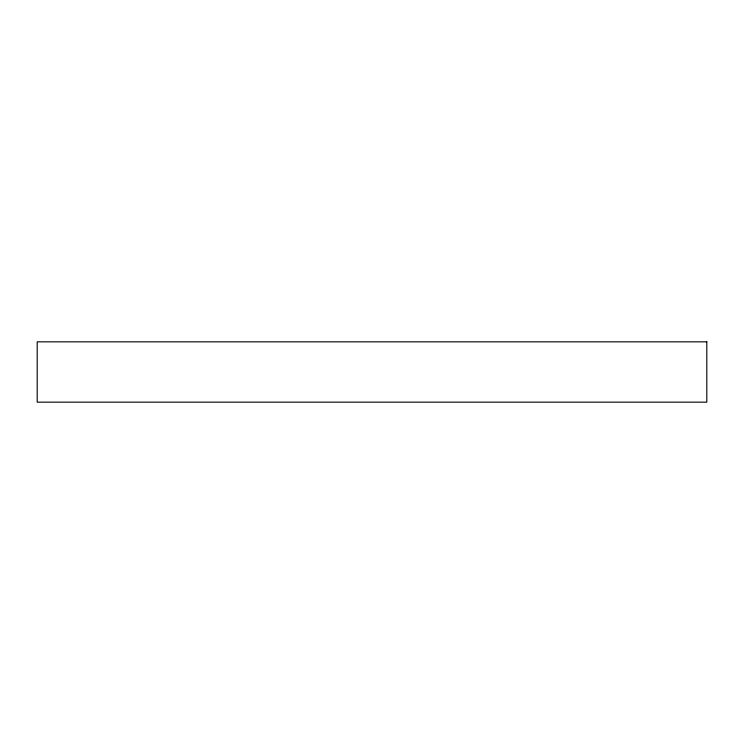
<?xml version="1.0" encoding="UTF-8"?>
<svg xmlns="http://www.w3.org/2000/svg" width="744" height="744" viewBox="0 0 744 744"><rect width="100%" height="100%" fill="white"/><g stroke="black" fill="none" stroke-linecap="round" stroke-linejoin="round"><path stroke-width="1.12" d="M706.8 341.84L37.2 341.84L37.2 402.16L706.8 402.16L706.8 341.84"/></g></svg>
